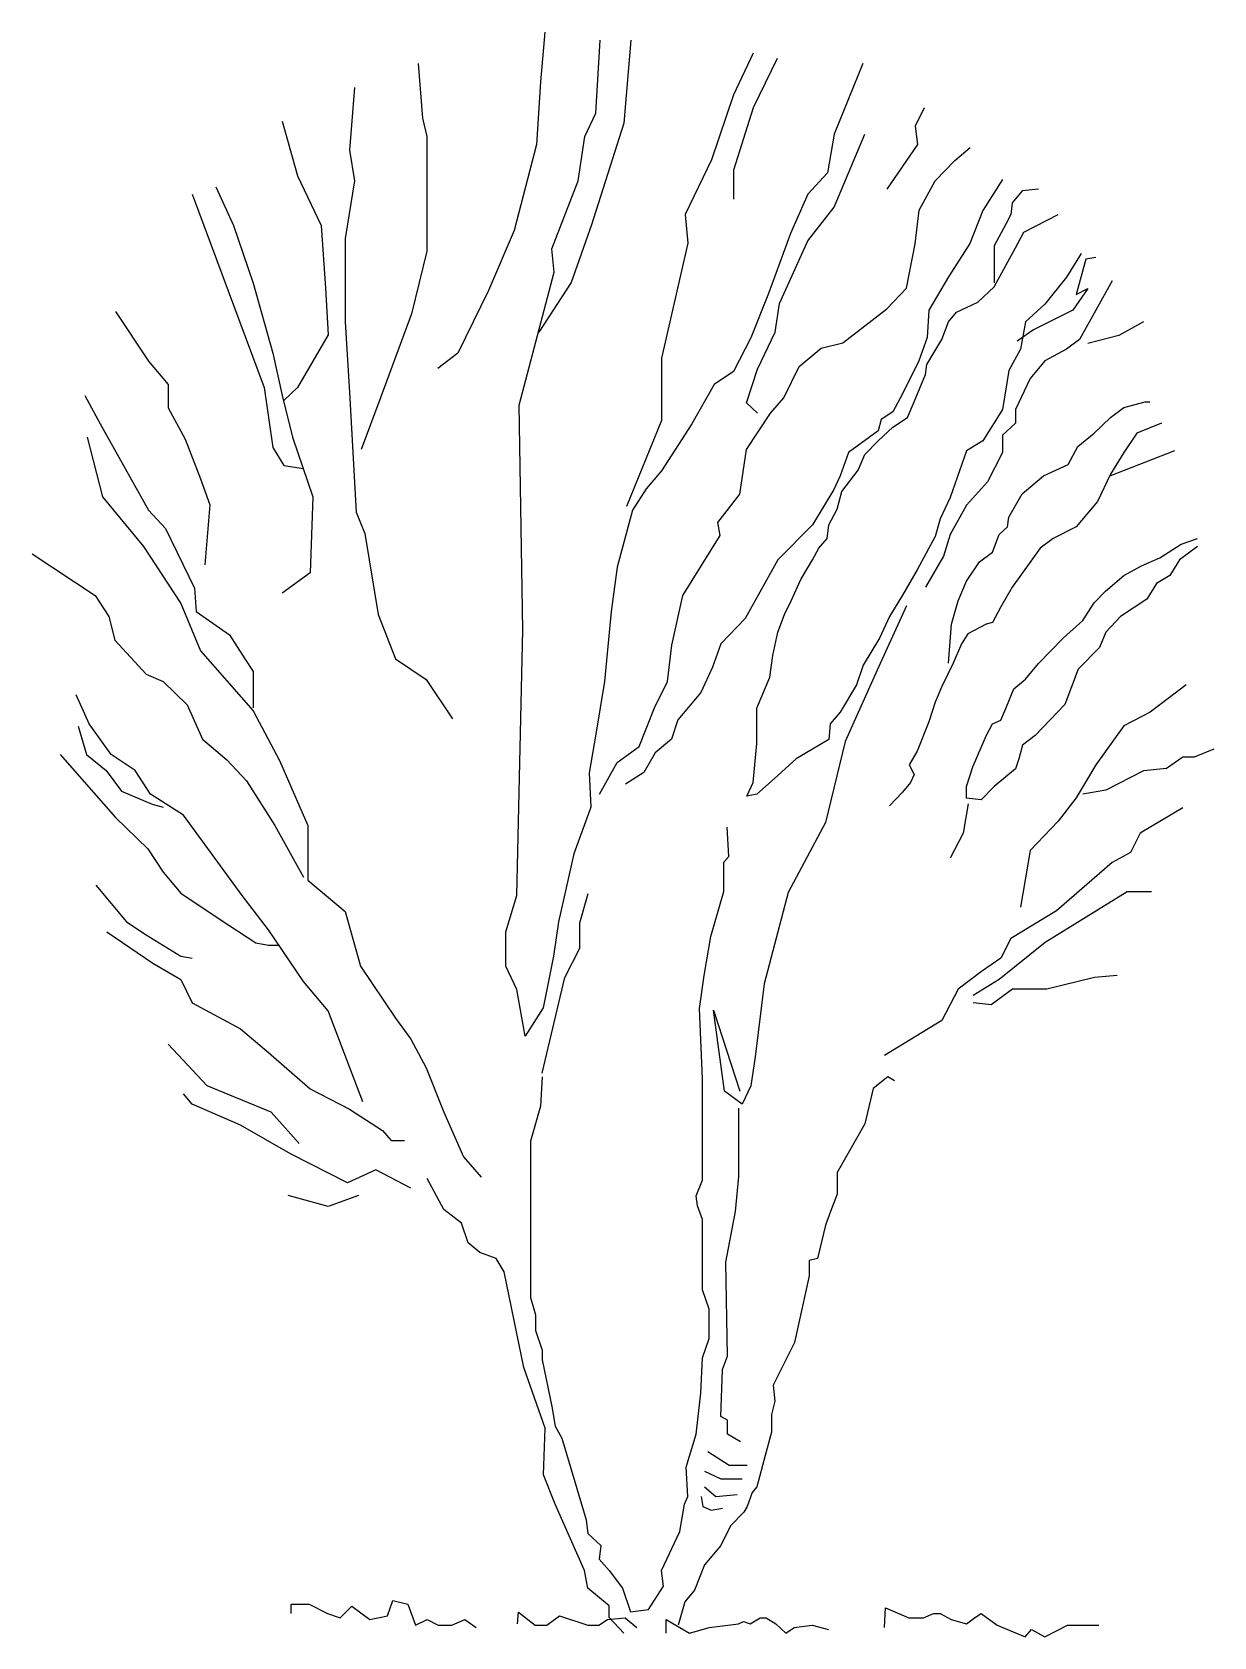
# Model space of a CAD drawing. Extents: x -0.251 to 0.268, y 0.012 to 0.717.
import ezdxf

# ---------------------------------------------------------------- set-up
doc = ezdxf.new("R2010")
doc.units = 0
doc.header["$LTSCALE"] = 100
doc.header["$MEASUREMENT"] = 0
doc.layers.add('P-ARVORE', color=2, linetype='CONTINUOUS')

msp = doc.modelspace()

# ---------------------------------------------------------------- linework, layer by layer
at = {"layer": 'P-ARVORE', "linetype": 'CONTINUOUS'}
for points in [[(-0.0255, 0.71719), (-0.02739, 0.69539), (-0.02927, 0.66782), (-0.03896, 0.63), (-0.05027, 0.60371), (-0.06374, 0.57614), (-0.07262, 0.56941)], [(0.11425, 0.70341), (0.10159, 0.67231), (0.09863, 0.65532), (0.09001, 0.64603), (0.08247, 0.62872), (0.07278, 0.60243), (0.06497, 0.58287), (0.05743, 0.56813), (0.04882, 0.56236), (0.03912, 0.54505), (0.02566, 0.52453), (0.01893, 0.51652), (0.013, 0.50722), (0.00627, 0.48222), (0.00358, 0.46266), (0.00062, 0.43189), (-0.00315, 0.40881), (-0.00611, 0.39182), (-0.00531, 0.37675), (-0.01285, 0.35624), (-0.01958, 0.32642), (-0.02173, 0.31136), (-0.02631, 0.2886), (-0.03412, 0.2761), (-0.03789, 0.29661), (-0.04273, 0.30687), (-0.04273, 0.32194), (-0.03789, 0.33796), (-0.03519, 0.45465), (-0.03681, 0.55338), (-0.02146, 0.61173), (-0.02254, 0.62198), (-0.01096, 0.6518), (-0.008, 0.67135), (-0.00315, 0.68161), (-0.00127, 0.71366)], [(0.0122, 0.71366), (0.00923, 0.67712), (-0.00504, 0.63256), (-0.01392, 0.60724), (-0.02819, 0.58544)], [(0.06605, 0.70789), (0.05743, 0.68962), (0.04774, 0.66109), (0.03616, 0.63705), (0.03724, 0.62455), (0.02566, 0.5739), (0.02566, 0.54665), (0.01031, 0.50882)], [(0.07655, 0.70565), (0.06605, 0.68385), (0.05743, 0.6566), (0.05743, 0.64378)], [(-0.08124, 0.70341), (-0.07935, 0.67936), (-0.07747, 0.67135), (-0.07747, 0.62102), (-0.0842, 0.59345), (-0.09766, 0.55691), (-0.10628, 0.53383)], [(-0.10924, 0.69283), (-0.11139, 0.66526), (-0.10924, 0.6518), (-0.11328, 0.62647), (-0.11328, 0.58993), (-0.11139, 0.55883), (-0.10843, 0.50626), (-0.10466, 0.49696), (-0.09874, 0.46138), (-0.0912, 0.44183), (-0.07774, 0.43285), (-0.06616, 0.41554)], [(0.14117, 0.68385), (0.13713, 0.67584), (0.13821, 0.66782), (0.12475, 0.64827)], [(-0.14101, 0.67808), (-0.13428, 0.65404), (-0.12378, 0.63224), (-0.1219, 0.60467), (-0.12082, 0.58416), (-0.13428, 0.56108), (-0.14021, 0.55531)], [(0.06793, 0.54986), (0.06309, 0.55434), (0.06793, 0.56909), (0.07574, 0.58544), (0.07763, 0.59794), (0.09001, 0.62551), (0.10159, 0.64026), (0.11505, 0.67231)], [(-0.00154, 0.38252), (0.00627, 0.39631), (0.01597, 0.40336), (0.0227, 0.42035), (0.02835, 0.43189), (0.03024, 0.44792), (0.03508, 0.46972), (0.05151, 0.496), (0.05043, 0.50177), (0.06012, 0.51427), (0.06309, 0.53383), (0.07359, 0.54986), (0.07951, 0.55659), (0.08624, 0.57037), (0.09594, 0.57839), (0.10536, 0.58063), (0.12475, 0.5957), (0.13336, 0.60467), (0.13713, 0.62423), (0.13902, 0.63897), (0.14602, 0.6518), (0.15463, 0.66077), (0.16137, 0.66654)], [(-0.17009, 0.64923), (-0.16229, 0.63224), (-0.15367, 0.60692), (-0.14505, 0.57614), (-0.14101, 0.55755), (-0.13644, 0.53928), (-0.12755, 0.51299), (-0.12863, 0.47965), (-0.14101, 0.47068)], [(0.17556, 0.65249), (0.16694, 0.63883), (0.16115, 0.62427), (0.15177, 0.60971), (0.14314, 0.59503), (0.14248, 0.58307), (0.13887, 0.5728), (0.13167, 0.55824), (0.12731, 0.55045), (0.12228, 0.54706), (0.12086, 0.54198), (0.10787, 0.5325), (0.10427, 0.52223), (0.10142, 0.51625), (0.09204, 0.50079), (0.07687, 0.48532), (0.06255, 0.45959), (0.05174, 0.44853), (0.04814, 0.43826), (0.04302, 0.42708), (0.03297, 0.41512), (0.03013, 0.40654), (0.02292, 0.40056), (0.0179, 0.39198), (0.00993, 0.38679)], [(-0.18059, 0.64603), (-0.14882, 0.56108), (-0.14505, 0.53479), (-0.14021, 0.52678), (-0.13159, 0.52549)], [(0.1914, 0.6482), (0.18419, 0.64741), (0.17983, 0.64222), (0.17917, 0.63714), (0.17699, 0.63285), (0.17196, 0.62337), (0.17196, 0.60711)], [(0.21007, 0.61998), (0.20363, 0.6096), (0.19424, 0.59763), (0.18561, 0.58996), (0.18343, 0.57788), (0.17841, 0.56851), (0.17556, 0.55135), (0.16694, 0.53758), (0.15973, 0.53329), (0.15253, 0.51275), (0.14816, 0.50338), (0.14598, 0.49559), (0.13811, 0.48103), (0.13167, 0.46986), (0.12588, 0.46049), (0.12152, 0.45101), (0.11432, 0.43905), (0.11147, 0.43047), (0.10427, 0.4185), (0.09991, 0.41331), (0.09924, 0.40643), (0.08483, 0.39796), (0.07545, 0.38938), (0.06758, 0.3825), (0.06322, 0.38159), (0.06606, 0.38758), (0.06758, 0.40473), (0.06758, 0.41421), (0.06758, 0.4202), (0.07327, 0.43385), (0.07469, 0.44333), (0.07687, 0.45361), (0.07981, 0.46139), (0.08265, 0.46738), (0.08701, 0.47674), (0.09204, 0.48532), (0.09488, 0.49052), (0.09848, 0.4948), (0.09924, 0.50079), (0.10285, 0.50767), (0.10493, 0.51535), (0.11214, 0.52483), (0.11508, 0.5316), (0.12086, 0.53758), (0.12731, 0.54368), (0.13375, 0.54797), (0.13669, 0.55474), (0.14172, 0.56682), (0.14238, 0.57111), (0.14892, 0.58217), (0.15177, 0.58996), (0.15537, 0.59424), (0.16476, 0.59853), (0.17196, 0.60531), (0.18135, 0.62246), (0.18495, 0.62935), (0.20002, 0.63714)], [(0.21662, 0.61817), (0.21225, 0.61738), (0.20799, 0.60192), (0.21301, 0.60452), (0.20647, 0.59503), (0.18922, 0.58646), (0.18201, 0.58138)], [(0.22382, 0.6079), (0.20941, 0.58217), (0.20363, 0.57788), (0.19424, 0.5728), (0.18779, 0.56501), (0.18135, 0.55135), (0.18135, 0.54537), (0.17556, 0.54018), (0.17556, 0.5325), (0.16902, 0.51964), (0.15973, 0.50936), (0.15253, 0.4965), (0.14959, 0.48702), (0.14172, 0.47336)], [(-0.21425, 0.59442), (-0.19971, 0.57262), (-0.1911, 0.56236), (-0.1911, 0.5521), (-0.18356, 0.53832), (-0.17683, 0.52101), (-0.17279, 0.50947), (-0.17494, 0.48318)], [(0.23747, 0.58996), (0.22667, 0.58397), (0.21301, 0.58047)], [(-0.22772, 0.55755), (-0.22098, 0.54505), (-0.19971, 0.50722), (-0.19217, 0.49921), (-0.17952, 0.47292), (-0.17871, 0.46266), (-0.16417, 0.45241), (-0.15744, 0.44183), (-0.15367, 0.43638), (-0.15367, 0.4258), (-0.15367, 0.42035)], [(0.15177, 0.43995), (0.15319, 0.45711), (0.15613, 0.46738), (0.15973, 0.47595), (0.16542, 0.48453), (0.1712, 0.48882), (0.17414, 0.4965), (0.17774, 0.49988), (0.17841, 0.50417), (0.18419, 0.51444), (0.19358, 0.52223), (0.20439, 0.52731), (0.20865, 0.5351), (0.21586, 0.54108), (0.22306, 0.54797), (0.22885, 0.55226), (0.23823, 0.55474), (0.24032, 0.55474)], [(0.24544, 0.54537), (0.23463, 0.54108), (0.22885, 0.5325), (0.22306, 0.52302), (0.21728, 0.51106), (0.20799, 0.49988), (0.19784, 0.4948), (0.19206, 0.49052), (0.17983, 0.47336), (0.17481, 0.46478), (0.1712, 0.4579), (0.16836, 0.45711), (0.16039, 0.45282), (0.15755, 0.44853), (0.15395, 0.43995), (0.14892, 0.42968), (0.14598, 0.42279), (0.14314, 0.41421), (0.13811, 0.40135), (0.13451, 0.39536), (0.13669, 0.39108), (0.13518, 0.38758), (0.13167, 0.38329), (0.12588, 0.3773)], [(-0.22664, 0.53928), (-0.21991, 0.51299), (-0.20187, 0.49119), (-0.18544, 0.46619), (-0.17683, 0.44535), (-0.15367, 0.41907), (-0.14209, 0.39727), (-0.1297, 0.36874), (-0.1297, 0.3447), (-0.11328, 0.33091), (-0.10655, 0.30687), (-0.0912, 0.28411), (-0.08447, 0.27481), (-0.07774, 0.26231), (-0.06993, 0.24276), (-0.06131, 0.2232), (-0.0535, 0.21423)], [(0.25113, 0.53329), (0.22306, 0.52223)], [(0.26127, 0.49131), (0.2534, 0.48532), (0.24904, 0.47855), (0.24326, 0.47505), (0.23899, 0.46817), (0.22742, 0.46049), (0.22098, 0.45361), (0.21813, 0.44683), (0.20875, 0.43735), (0.20296, 0.42189), (0.18997, 0.40823), (0.18429, 0.40394), (0.18277, 0.39796), (0.18135, 0.39356), (0.17196, 0.38588), (0.16618, 0.3799), (0.15973, 0.38069), (0.15973, 0.38588), (0.16257, 0.39446), (0.16836, 0.40812), (0.1712, 0.41331), (0.17481, 0.415), (0.17699, 0.42008), (0.18059, 0.42866), (0.18561, 0.43295), (0.1914, 0.43984), (0.2022, 0.45101), (0.21083, 0.4588), (0.21586, 0.46647), (0.22088, 0.47167), (0.22885, 0.47844), (0.23671, 0.48273), (0.24468, 0.48623), (0.25406, 0.49221), (0.26127, 0.4948)], [(-0.25087, 0.48799), (-0.22314, 0.46972), (-0.21721, 0.46042), (-0.21452, 0.45016), (-0.20079, 0.4351), (-0.19325, 0.43189)], [(0.13336, 0.46523), (0.12178, 0.4399), (0.10644, 0.4056), (0.09782, 0.37002), (0.0814, 0.33925), (0.07089, 0.29918), (0.06686, 0.26712), (0.06497, 0.2543), (0.0612, 0.24628), (0.05339, 0.25205), (0.04855, 0.28764), (0.06012, 0.25205)], [(-0.19325, 0.43189), (-0.18275, 0.42163), (-0.17602, 0.40657), (-0.16525, 0.39759), (-0.15663, 0.38829), (-0.14424, 0.36874), (-0.13159, 0.34598)], [(0.25625, 0.43047), (0.24041, 0.4185), (0.22885, 0.41252), (0.21662, 0.39536), (0.20799, 0.3808), (0.20002, 0.37053), (0.18779, 0.35767), (0.18353, 0.33283)], [(-0.10547, 0.24725), (-0.12082, 0.28732), (-0.13159, 0.30014), (-0.14694, 0.3229), (-0.15852, 0.33796), (-0.18436, 0.37323), (-0.1989, 0.38252), (-0.20564, 0.39278), (-0.21614, 0.39983), (-0.22583, 0.4133), (-0.23148, 0.42612)], [(-0.23068, 0.41234), (-0.22691, 0.39983), (-0.21829, 0.39278), (-0.21156, 0.38381), (-0.1981, 0.37803), (-0.19325, 0.37675)], [(0.26848, 0.40225), (0.25985, 0.39875), (0.25482, 0.39875), (0.24762, 0.39367), (0.23747, 0.39277), (0.22098, 0.38419), (0.21083, 0.3825)], [(-0.23849, 0.39983), (-0.21425, 0.37226), (-0.19998, 0.35848), (-0.19325, 0.34822), (-0.18544, 0.33893), (-0.16821, 0.32739), (-0.15259, 0.31713), (-0.14694, 0.31617), (-0.14209, 0.31617)], [(0.25482, 0.37651), (0.23605, 0.36534), (0.23178, 0.35676), (0.22382, 0.35247), (0.19936, 0.33114), (0.17917, 0.31906), (0.1749, 0.31048), (0.16627, 0.3045), (0.15613, 0.29683), (0.14892, 0.28306), (0.1237, 0.26771)], [(0.16049, 0.37821), (0.15831, 0.36534), (0.15253, 0.35428)], [(-0.02676, 0.25822), (-0.02751, 0.24536), (-0.03188, 0.23001), (-0.03188, 0.16138), (-0.0297, 0.15371), (-0.0297, 0.14682), (-0.02676, 0.13824), (-0.02676, 0.13395), (-0.02249, 0.11341), (-0.02107, 0.10483), (-0.01813, 0.09964), (-0.00732, 0.06363), (-0.00666, 0.05765), (-0.00087, 0.05246), (-0.00163, 0.04648), (0.00273, 0.0414), (0.00851, 0.03361), (0.01211, 0.02334), (0.01998, 0.02424), (0.02653, 0.03451), (0.02577, 0.0414), (0.03373, 0.05855), (0.03582, 0.07052), (0.03733, 0.07391), (0.03658, 0.08677), (0.04094, 0.10133), (0.04302, 0.11939), (0.04378, 0.13486), (0.04662, 0.14332), (0.04662, 0.15619), (0.04378, 0.16477), (0.04378, 0.19569), (0.0416, 0.20168), (0.04094, 0.20597), (0.04378, 0.21285), (0.04378, 0.25743), (0.04236, 0.28825), (0.04454, 0.30281), (0.04738, 0.31997), (0.05317, 0.33972), (0.05317, 0.35259), (0.05535, 0.35507), (0.05459, 0.36794)], [(-0.22287, 0.34245), (-0.20941, 0.32642), (-0.20079, 0.32065), (-0.18544, 0.31136), (-0.18059, 0.3104)], [(-0.02676, 0.25992), (-0.01671, 0.30191), (-0.01016, 0.31477), (-0.01016, 0.32595), (-0.00656, 0.33882)], [(0.16267, 0.29423), (0.17414, 0.30112), (0.19434, 0.31737), (0.23036, 0.33972), (0.24108, 0.33972)], [(-0.21802, 0.32194), (-0.19783, 0.30815), (-0.18544, 0.3011), (-0.18059, 0.29084), (-0.15932, 0.2793), (-0.14694, 0.26904), (-0.12863, 0.25302), (-0.11139, 0.24404), (-0.09685, 0.23474), (-0.09309, 0.23026), (-0.08716, 0.23026)], [(0.226, 0.30281), (0.21595, 0.30191), (0.195, 0.29683), (0.17992, 0.29683), (0.17054, 0.28994), (0.16267, 0.29084)], [(-0.13347, 0.22897), (-0.14586, 0.24276), (-0.17386, 0.2543), (-0.1911, 0.27257)], [(0.12806, 0.25653), (0.12522, 0.25822), (0.11868, 0.25315), (0.11508, 0.23768), (0.10285, 0.21624), (0.10285, 0.20676), (0.1, 0.19908), (0.09782, 0.1931), (0.09422, 0.17854), (0.09062, 0.17763), (0.09062, 0.17086), (0.08417, 0.14163), (0.07478, 0.12278), (0.07554, 0.11589), (0.07412, 0.10991), (0.07412, 0.10224), (0.07127, 0.09196), (0.06767, 0.07819), (0.06549, 0.07571), (0.06331, 0.06962), (0.06189, 0.06713), (0.05611, 0.06104), (0.05184, 0.05246), (0.04463, 0.04399), (0.04027, 0.03282), (0.03591, 0.02763), (0.03307, 0.01736)], [(-0.08447, 0.20942), (-0.09982, 0.21743), (-0.1122, 0.21166), (-0.13724, 0.22449), (-0.15932, 0.23699), (-0.18059, 0.24628), (-0.18436, 0.25077)], [(0.06047, 0.09795), (0.05468, 0.10133), (0.05468, 0.10743), (0.05184, 0.10912), (0.0525, 0.12966), (0.05468, 0.13565), (0.05393, 0.17684), (0.05829, 0.19908), (0.05971, 0.21454), (0.05971, 0.24457)], [(0.00918, 0.01397), (0.00273, 0.02074), (0.00273, 0.02593), (-0.00666, 0.03361), (-0.00808, 0.0414), (-0.02107, 0.07052), (-0.02609, 0.08339), (-0.02533, 0.10393), (-0.03472, 0.13057), (-0.04335, 0.17256), (-0.04695, 0.17854), (-0.05416, 0.18113), (-0.05918, 0.18542), (-0.06212, 0.194), (-0.06999, 0.19998), (-0.07719, 0.21364)], [(-0.10736, 0.20621), (-0.12082, 0.2014), (-0.13832, 0.20621)], [(0.04606, 0.09366), (0.05544, 0.08768), (0.06331, 0.08768)], [(0.04463, 0.08508), (0.05184, 0.08169), (0.06113, 0.08169)], [(0.04463, 0.07819), (0.04966, 0.07391), (0.05904, 0.07481)], [(0.04312, 0.07391), (0.04388, 0.06962), (0.04748, 0.06792), (0.0525, 0.06883)], [(-0.13697, 0.02253), (-0.13697, 0.0267), (-0.12917, 0.0267), (-0.12109, 0.02253), (-0.11543, 0.02061), (-0.11032, 0.02574), (-0.10251, 0.01997), (-0.0947, 0.02157), (-0.09228, 0.0283), (-0.08582, 0.0267), (-0.08231, 0.0174), (-0.0772, 0.01997), (-0.07235, 0.0174), (-0.06643, 0.0174), (-0.06077, 0.01997), (-0.05566, 0.01644)], [(-0.03762, 0.01804), (-0.03708, 0.02317), (-0.02981, 0.0174), (-0.02469, 0.0174), (-0.01904, 0.02157), (-0.00665, 0.0174), (-0.00181, 0.0174), (0.00196, 0.01997), (0.00977, 0.02061), (0.01489, 0.01644)], [(0.12367, 0.01644), (0.12421, 0.02509), (0.13444, 0.02061), (0.1409, 0.02061), (0.14521, 0.02253), (0.14817, 0.02253), (0.15302, 0.01997), (0.15975, 0.01804), (0.16325, 0.02061), (0.16621, 0.02253), (0.17321, 0.0174), (0.1856, 0.01227), (0.18829, 0.01548), (0.19422, 0.01227), (0.20418, 0.0174), (0.21791, 0.0174)], [(0.02781, 0.01387), (0.02781, 0.01997), (0.03804, 0.01387), (0.04666, 0.01644), (0.05959, 0.01804), (0.06174, 0.019), (0.0647, 0.01804), (0.06901, 0.02061), (0.0717, 0.02061), (0.07601, 0.01804), (0.08032, 0.01387), (0.08409, 0.01644), (0.0919, 0.0174), (0.09917, 0.01548)]]:
    msp.add_lwpolyline(points, dxfattribs=at)

doc.saveas('drawing.dxf')
